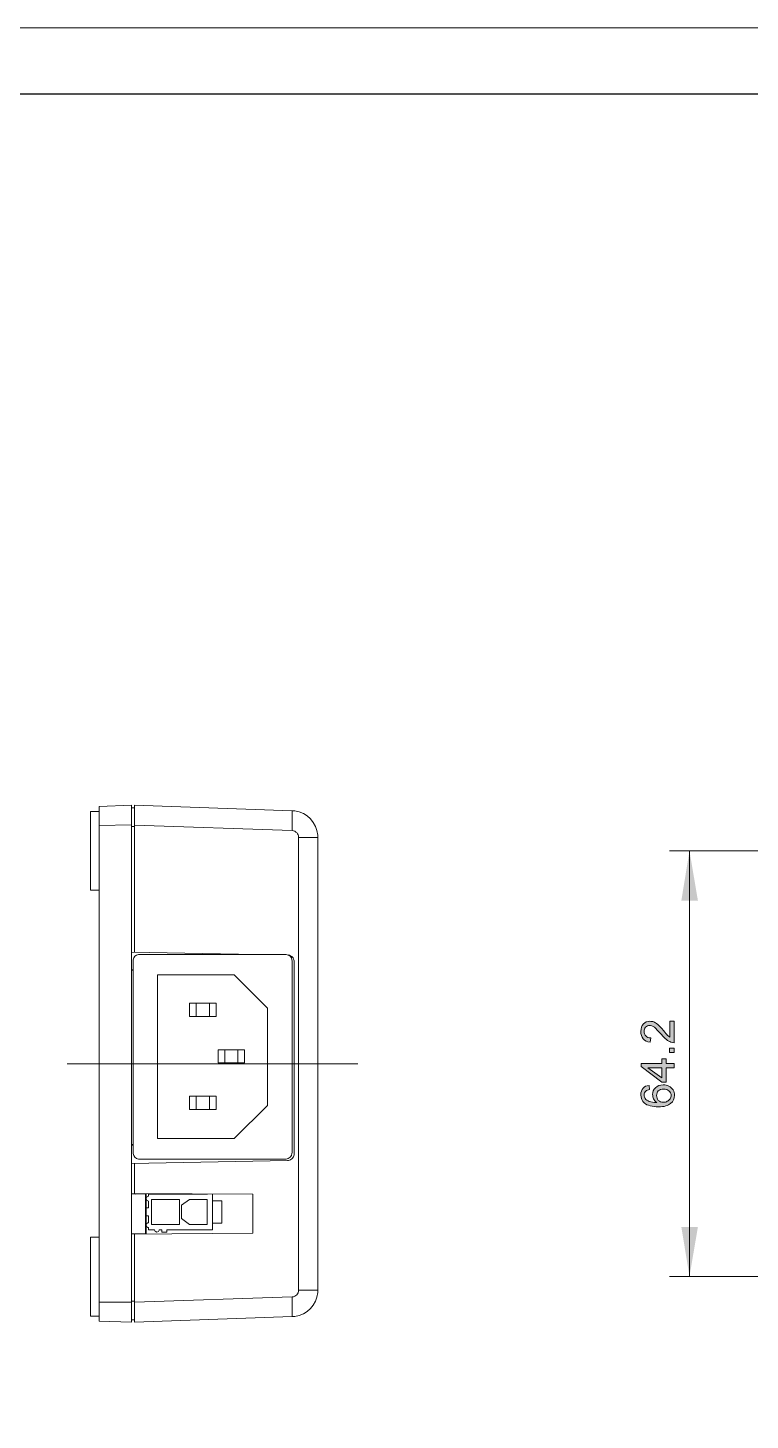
# Model space of a CAD drawing. Header units: millimetres. Extents: x 0 to 297, y 0 to 210.
# Drawn here: x 145.9 to 200.3, y 104.9 to 209.6 of the extents above; entities that cross this region are included whole.
import ezdxf

# ---------------------------------------------------------------- set-up
doc = ezdxf.new("R2010")
doc.units = ezdxf.units.MM

msp = doc.modelspace()

# ---------------------------------------------------------------- hatches: boundary and pattern name
h = msp.add_hatch(color=7)
h.dxf.hatch_style = 2
h.paths.add_polyline_path([(195.703402, 147.711053), (196.338402, 143.964553), (195.089604, 143.964553)])
h = msp.add_hatch(color=7)
edge = h.paths.add_edge_path(flags=0)
edge.add_spline(control_points=[(192.676886, 130.058053), (192.676886, 130.058053), (192.698088, 129.740553), (192.698088, 129.740553), (192.571088, 129.719351), (192.486386, 129.677053), (192.422886, 129.634649), (192.33829, 129.550053), (192.295886, 129.444149), (192.295886, 129.338351), (192.295886, 129.232553), (192.317088, 129.147851), (192.359386, 129.084351), (192.444088, 128.978553), (192.549886, 128.915053), (192.676886, 128.851553), (192.803886, 128.809149), (192.994386, 128.766851), (193.248386, 128.766851), (193.142588, 128.851553), (193.057886, 128.936149), (192.994386, 129.042053), (192.952088, 129.147851), (192.930886, 129.253649), (192.930886, 129.380649), (192.930886, 129.571149), (192.994386, 129.761649), (193.142588, 129.888649), (193.29079, 130.036851), (193.48129, 130.100351), (193.714088, 130.100351), (193.883386, 130.100351), (194.031588, 130.079149), (194.158588, 130.015649), (194.285588, 129.931053), (194.391386, 129.846351), (194.476088, 129.719351), (194.539588, 129.613553), (194.581886, 129.465351), (194.581886, 129.317149), (194.581886, 129.063149), (194.476088, 128.851553), (194.285588, 128.703351), (194.095088, 128.534053), (193.79879, 128.449351), (193.375386, 128.449351), (192.888588, 128.449351), (192.52879, 128.555149), (192.317088, 128.724553), (192.126588, 128.872649), (192.041886, 129.084351), (192.041886, 129.359553), (192.041886, 129.550053), (192.08429, 129.719351), (192.21129, 129.846351), (192.317088, 129.973351), (192.46529, 130.036851), (192.676886, 130.058053), (192.676886, 130.058053), (192.676886, 130.058053), (192.676886, 130.058053)], knot_values=[0, 0, 0, 0, 1, 1, 1, 2, 2, 2, 3, 3, 3, 4, 4, 4, 5, 5, 5, 6, 6, 6, 7, 7, 7, 8, 8, 8, 9, 9, 9, 10, 10, 10, 11, 11, 11, 12, 12, 12, 13, 13, 13, 14, 14, 14, 15, 15, 15, 16, 16, 16, 17, 17, 17, 18, 18, 18, 19, 19, 19, 20, 20, 20, 20], degree=3, periodic=1)
edge = h.paths.add_edge_path(flags=0)
edge.add_spline(control_points=[(193.73529, 128.788053), (193.841088, 128.788053), (193.946886, 128.809149), (194.031588, 128.872649), (194.11629, 128.915053), (194.200886, 128.978553), (194.24329, 129.042053), (194.285588, 129.126649), (194.327886, 129.211351), (194.327886, 129.317149), (194.327886, 129.444149), (194.264386, 129.571149), (194.158588, 129.655851), (194.073886, 129.740553), (193.92579, 129.782851), (193.756386, 129.782851), (193.587088, 129.782851), (193.460088, 129.740553), (193.35429, 129.655851), (193.269588, 129.571149), (193.22729, 129.444149), (193.22729, 129.296053), (193.22729, 129.169053), (193.269588, 129.042053), (193.35429, 128.936149), (193.460088, 128.851553), (193.587088, 128.788053), (193.73529, 128.788053), (193.73529, 128.788053), (193.73529, 128.788053), (193.73529, 128.788053)], knot_values=[0, 0, 0, 0, 1, 1, 1, 2, 2, 2, 3, 3, 3, 4, 4, 4, 5, 5, 5, 6, 6, 6, 7, 7, 7, 8, 8, 8, 9, 9, 9, 10, 10, 10, 10], degree=3, periodic=1)
edge = h.paths.add_edge_path(flags=0)
edge.add_spline(control_points=[(194.539588, 131.391553), (194.539588, 131.391553), (193.946886, 131.391553), (193.946886, 131.391553), (193.946886, 131.391553), (193.946886, 130.312053), (193.946886, 130.312053), (193.946886, 130.312053), (193.629386, 130.312053), (193.629386, 130.312053), (193.629386, 130.312053), (192.063088, 131.476149), (192.063088, 131.476149), (192.063088, 131.476149), (192.063088, 131.709053), (192.063088, 131.709053), (192.063088, 131.709053), (193.629386, 131.709053), (193.629386, 131.709053), (193.629386, 131.709053), (193.629386, 132.047649), (193.629386, 132.047649), (193.629386, 132.047649), (193.946886, 132.047649), (193.946886, 132.047649), (193.946886, 132.047649), (193.946886, 131.709053), (193.946886, 131.709053), (193.946886, 131.709053), (194.539588, 131.709053), (194.539588, 131.709053), (194.539588, 131.709053), (194.539588, 131.391553), (194.539588, 131.391553)], knot_values=[0, 0, 0, 0, 1, 1, 1, 2, 2, 2, 3, 3, 3, 4, 4, 4, 5, 5, 5, 6, 6, 6, 7, 7, 7, 8, 8, 8, 9, 9, 9, 10, 10, 10, 11, 11, 11, 11], degree=3, periodic=1)
edge = h.paths.add_edge_path(flags=0)
edge.add_spline(control_points=[(193.629386, 131.391553), (193.629386, 131.391553), (192.571088, 131.391553), (192.571088, 131.391553), (192.571088, 131.391553), (193.629386, 130.629553), (193.629386, 130.629553), (193.629386, 130.629553), (193.629386, 131.391553), (193.629386, 131.391553)], knot_values=[0, 0, 0, 0, 1, 1, 1, 2, 2, 2, 3, 3, 3, 3], degree=3, periodic=1)
edge = h.paths.add_edge_path(flags=0)
edge.add_spline(control_points=[(194.539588, 132.873149), (194.539588, 132.873149), (194.539588, 132.534553), (194.539588, 132.534553), (194.539588, 132.534553), (194.200886, 132.534553), (194.200886, 132.534553), (194.200886, 132.534553), (194.200886, 132.873149), (194.200886, 132.873149), (194.200886, 132.873149), (194.539588, 132.873149), (194.539588, 132.873149)], knot_values=[0, 0, 0, 0, 1, 1, 1, 2, 2, 2, 3, 3, 3, 4, 4, 4, 4], degree=3, periodic=1)
edge = h.paths.add_edge_path(flags=0)
edge.add_spline(control_points=[(194.539588, 132.534553), (194.539588, 132.534553), (194.539588, 132.873149), (194.539588, 132.873149), (194.539588, 132.873149), (194.539588, 132.534553), (194.539588, 132.534553)], knot_values=[0, 0, 0, 0, 1, 1, 1, 2, 2, 2, 2], degree=3, periodic=1)
edge = h.paths.add_edge_path(flags=0)
edge.add_spline(control_points=[(194.222088, 134.905149), (194.222088, 134.905149), (194.539588, 134.905149), (194.539588, 134.905149), (194.539588, 134.905149), (194.539588, 133.275351), (194.539588, 133.275351), (194.454886, 133.275351), (194.37029, 133.296553), (194.30679, 133.317649), (194.200886, 133.360053), (194.073886, 133.423553), (193.968088, 133.508149), (193.86229, 133.592851), (193.73529, 133.719851), (193.587088, 133.889149), (193.35429, 134.164351), (193.184886, 134.333649), (193.057886, 134.439553), (192.930886, 134.524149), (192.803886, 134.566553), (192.698088, 134.566553), (192.59229, 134.566553), (192.486386, 134.524149), (192.40179, 134.439553), (192.317088, 134.354851), (192.295886, 134.249053), (192.295886, 134.122053), (192.295886, 133.973851), (192.33829, 133.868053), (192.422886, 133.783351), (192.507588, 133.677553), (192.613386, 133.635149), (192.78279, 133.635149), (192.78279, 133.635149), (192.740386, 133.317649), (192.740386, 133.317649), (192.507588, 133.338851), (192.33829, 133.423553), (192.21129, 133.571649), (192.08429, 133.698649), (192.041886, 133.889149), (192.041886, 134.122053), (192.041886, 134.354851), (192.105386, 134.545351), (192.232386, 134.693553), (192.359386, 134.820553), (192.52879, 134.884053), (192.71929, 134.884053), (192.825088, 134.884053), (192.90979, 134.862851), (193.015588, 134.841649), (193.10029, 134.799351), (193.206088, 134.735851), (193.311886, 134.651149), (193.41779, 134.545351), (193.565886, 134.397149), (193.73529, 134.185553), (193.883386, 134.016149), (193.98929, 133.889149), (194.05279, 133.825649), (194.095088, 133.783351), (194.158588, 133.741053), (194.222088, 133.698649), (194.222088, 133.698649), (194.222088, 134.905149), (194.222088, 134.905149)], knot_values=[0, 0, 0, 0, 1, 1, 1, 2, 2, 2, 3, 3, 3, 4, 4, 4, 5, 5, 5, 6, 6, 6, 7, 7, 7, 8, 8, 8, 9, 9, 9, 10, 10, 10, 11, 11, 11, 12, 12, 12, 13, 13, 13, 14, 14, 14, 15, 15, 15, 16, 16, 16, 17, 17, 17, 18, 18, 18, 19, 19, 19, 20, 20, 20, 21, 21, 21, 22, 22, 22, 22], degree=3, periodic=1)
h = msp.add_hatch(color=7)
h.dxf.hatch_style = 2
h.paths.add_polyline_path([(195.703402, 115.685851), (196.338402, 119.411149), (195.089604, 119.411149)])

# ---------------------------------------------------------------- linework, layer by layer
at = {"color": 7, "lineweight": 15}
msp.add_lwpolyline([(296.689815, 209.644649), (0.335315, 209.644649), (0.335315, 0.094649)], dxfattribs=at)
at = {"color": 7, "lineweight": 30}
msp.add_lwpolyline([(291.71579, 204.649351), (5.33079, 204.649351)], dxfattribs=at)
at = {"color": 7, "lineweight": 13}
for points in [[(153.709088, 151.140053), (151.274886, 151.055351)], [(151.274886, 151.055351), (151.274886, 112.320351)], [(153.709088, 151.140053), (153.709088, 112.235649)], [(153.709088, 150.949553), (153.92079, 150.949553)], [(153.92079, 151.140053), (153.92079, 140.091053)], [(153.92079, 151.140053), (165.79529, 150.716649)], [(150.61879, 150.674351), (150.61879, 144.747649)], [(151.274886, 150.674351), (150.61879, 150.674351)], [(165.79529, 150.716649), (165.79529, 149.235053)], [(153.709088, 149.658351), (151.274886, 149.616053)], [(153.709088, 149.552553), (153.92079, 149.552553)], [(153.92079, 149.637149), (165.79529, 149.235053)], [(165.79529, 149.235053), (165.901088, 149.213851)], [(165.901088, 149.213851), (165.98579, 149.192649)], [(165.98579, 149.192649), (166.070386, 149.129149)], [(166.070386, 149.129149), (166.155088, 149.086851)], [(166.155088, 149.086851), (166.197386, 149.002149)], [(166.197386, 149.002149), (166.23979, 148.917553)], [(166.23979, 148.917553), (166.282088, 148.832851)], [(166.282088, 148.832851), (166.282088, 148.727053)], [(166.282088, 148.727053), (166.282088, 114.648649)], [(166.282088, 148.727053), (167.721386, 148.727053)], [(167.721386, 148.727053), (167.721386, 114.648649)], [(151.274886, 144.747649), (150.61879, 144.747649)], [(153.709088, 140.091053), (163.085886, 139.921649)], [(153.814886, 139.434851), (153.814886, 124.999149)], [(154.30179, 139.921649), (165.28729, 139.921649)], [(165.943386, 139.392553), (165.943386, 139.434851), (165.879886, 139.625351), (165.85879, 139.667649), (165.774088, 139.752351), (165.710588, 139.794649), (165.66829, 139.815851), (165.60479, 139.858149), (165.562386, 139.858149), (165.498886, 139.879351)], [(165.79529, 139.434851), (165.79529, 124.999149)], [(165.943386, 139.392553), (165.943386, 124.893351)], [(153.709088, 138.757553), (153.814886, 138.757553)], [(153.709088, 138.736351), (153.814886, 138.736351)], [(155.656386, 138.376553), (155.656386, 126.057553)], [(161.434886, 138.376553), (155.656386, 138.376553)], [(161.434886, 138.376553), (163.932588, 135.878851)], [(158.069386, 136.238649), (158.069386, 135.243851)], [(158.069386, 136.238649), (158.577386, 136.238649)], [(158.577386, 136.238649), (158.577386, 135.243851)], [(159.57229, 136.238649), (158.577386, 136.238649)], [(159.57229, 136.238649), (159.57229, 135.243851)], [(159.57229, 136.238649), (160.08029, 136.238649)], [(160.08029, 136.238649), (160.08029, 135.243851)], [(158.577386, 135.243851), (158.069386, 135.243851)], [(158.577386, 135.243851), (159.57229, 135.243851)], [(160.08029, 135.243851), (159.57229, 135.243851)], [(163.932588, 135.878851), (163.932588, 128.555149), (161.434886, 126.057553)], [(160.71529, 132.746149), (160.71529, 131.751351), (160.228386, 131.751351)], [(160.228386, 132.746149), (160.228386, 131.751351)], [(160.228386, 132.746149), (160.71529, 132.746149)], [(161.710088, 132.746149), (160.71529, 132.746149)], [(161.710088, 132.746149), (161.710088, 131.751351)], [(162.218088, 132.746149), (162.218088, 131.751351), (161.710088, 131.751351)], [(161.710088, 132.746149), (162.218088, 132.746149)], [(160.71529, 131.751351), (161.710088, 131.751351)], [(158.577386, 129.253649), (158.577386, 128.258851), (158.069386, 128.258851)], [(158.069386, 129.253649), (158.069386, 128.258851)], [(158.069386, 129.253649), (158.577386, 129.253649)], [(159.57229, 129.253649), (158.577386, 129.253649)], [(159.57229, 129.253649), (159.57229, 128.258851)], [(159.57229, 129.253649), (160.08029, 129.253649)], [(160.08029, 129.253649), (160.08029, 128.258851)], [(158.577386, 128.258851), (159.57229, 128.258851)], [(160.08029, 128.258851), (159.57229, 128.258851)], [(155.656386, 126.057553), (161.434886, 126.057553)], [(153.709088, 125.613053), (153.814886, 125.613053)], [(153.814886, 125.570649), (153.709088, 125.570649)], [(165.456588, 124.406553), (153.709088, 124.194851)], [(153.92079, 124.194851), (153.92079, 121.930053)], [(165.28729, 124.512351), (154.30179, 124.512351)], [(153.709088, 121.930053), (162.831886, 121.866553)], [(154.767386, 121.908851), (153.709088, 121.908851)], [(154.005386, 121.908851), (154.026588, 121.887649)], [(154.767386, 121.908851), (154.767386, 118.903149)], [(154.80979, 121.930053), (154.80979, 118.882053)], [(154.979088, 121.887649), (159.424088, 121.887649)], [(154.979088, 121.887649), (154.979088, 121.718351)], [(159.805088, 121.887649), (159.805088, 119.199553)], [(162.831886, 121.866553), (162.831886, 118.945553)], [(154.80979, 120.850553), (154.979088, 120.850553)], [(154.979088, 121.358553), (154.979088, 120.850553)], [(157.307386, 121.485553), (155.211886, 121.485553)], [(155.211886, 121.485553), (155.211886, 119.601649)], [(157.307386, 121.485553), (157.307386, 119.601649)], [(158.069386, 121.485553), (157.47679, 121.041053)], [(157.47679, 121.041053), (157.47679, 120.046149)], [(159.402886, 121.485553), (158.069386, 121.485553)], [(159.402886, 121.485553), (159.402886, 119.601649)], [(160.503588, 121.379649), (159.805088, 121.379649)], [(160.503588, 121.379649), (160.503588, 119.686351)], [(154.80979, 120.257851), (154.979088, 120.257851)], [(154.979088, 119.707553), (154.93679, 119.707553), (154.852088, 119.665149), (154.80979, 119.580553), (154.80979, 119.495851), (154.852088, 119.411149), (154.93679, 119.368851), (154.979088, 119.368851)], [(154.979088, 120.257851), (154.979088, 119.707553)], [(157.307386, 119.601649), (155.211886, 119.601649)], [(157.47679, 120.046149), (158.069386, 119.601649)], [(159.402886, 119.601649), (158.069386, 119.601649)], [(160.503588, 119.686351), (159.805088, 119.686351)], [(151.274886, 118.649149), (150.61879, 118.649149)], [(150.61879, 118.649149), (150.61879, 112.701351)], [(162.831886, 118.945553), (153.709088, 118.860851)], [(154.767386, 118.903149), (153.709088, 118.903149)], [(153.92079, 118.860851), (153.92079, 112.235649)], [(154.005386, 118.903149), (154.005386, 118.860851)], [(154.979088, 119.368851), (154.979088, 119.199553)], [(154.979088, 119.199553), (155.423588, 119.199553)], [(155.423588, 119.199553), (155.487088, 119.072553), (155.529386, 119.051351), (155.57179, 119.030149), (155.614088, 119.009053), (155.741088, 119.072553), (155.783386, 119.157149), (155.783386, 119.199553)], [(155.783386, 119.199553), (155.995088, 119.199553)], [(155.995088, 119.199553), (155.995088, 119.009053)], [(155.995088, 119.009053), (156.354886, 119.009053)], [(156.354886, 119.199553), (159.805088, 119.199553)], [(156.354886, 119.199553), (156.354886, 119.009053)], [(166.070386, 114.246553), (165.98579, 114.204149)], [(166.155088, 114.310053), (166.070386, 114.246553)], [(166.197386, 114.373553), (166.155088, 114.310053)], [(166.23979, 114.458149), (166.197386, 114.373553)], [(166.282088, 114.564053), (166.23979, 114.458149)], [(167.721386, 114.648649), (166.282088, 114.648649)], [(166.282088, 114.648649), (166.282088, 114.564053)], [(151.274886, 113.759649), (153.709088, 113.738553)], [(153.709088, 113.823149), (153.92079, 113.823149)], [(165.79529, 114.161851), (153.92079, 113.738553)], [(165.79529, 114.161851), (165.79529, 112.659053)], [(165.79529, 114.161851), (165.901088, 114.161851)], [(165.98579, 114.204149), (165.901088, 114.161851)], [(151.274886, 112.701351), (150.61879, 112.701351)], [(151.274886, 112.320351), (153.709088, 112.235649)], [(153.709088, 112.426149), (153.92079, 112.426149)], [(165.79529, 112.659053), (153.92079, 112.235649)]]:
    msp.add_lwpolyline(points, dxfattribs=at)
at = {"color": 7, "lineweight": 18}
for points in [[(208.107386, 147.711053), (194.200886, 147.711053)], [(195.70379, 147.711053), (195.70379, 115.685851)], [(148.861886, 131.687851), (170.74829, 131.687851)], [(208.107386, 115.685851), (194.200886, 115.685851)]]:
    msp.add_lwpolyline(points, dxfattribs=at)
at = {"color": 7, "lineweight": 5}
for points in [[(194.539588, 131.391553), (193.946886, 131.391553), (193.946886, 130.312053), (193.629386, 130.312053), (192.063088, 131.476149), (192.063088, 131.709053), (193.629386, 131.709053), (193.629386, 132.047649), (193.946886, 132.047649), (193.946886, 131.709053), (194.539588, 131.709053)], [(194.539588, 132.873149), (194.539588, 132.534553), (194.200886, 132.534553), (194.200886, 132.873149)], [(193.629386, 131.391553), (192.571088, 131.391553), (193.629386, 130.629553)]]:
    msp.add_lwpolyline(points, close=True, dxfattribs=at)
at = {"color": 7, "lineweight": 13}
for points in [[(167.721386, 148.727053), (167.721386, 148.727053), (167.721386, 148.896351), (167.721386, 148.896351), (167.645609, 149.820946), (166.909715, 150.608734), (165.98579, 150.716649), (165.98579, 150.716649), (165.79529, 150.716649), (165.79529, 150.716649)], [(154.30179, 139.921649), (154.30179, 139.921649), (154.23829, 139.921649), (154.23829, 139.921649), (154.007608, 139.865522), (153.871013, 139.729032), (153.814886, 139.498351), (153.814886, 139.498351), (153.814886, 139.434851), (153.814886, 139.434851)], [(165.79529, 139.434851), (165.79529, 139.434851), (165.774088, 139.498351), (165.774088, 139.498351), (165.769502, 139.720636), (165.558893, 139.880021), (165.35079, 139.921649), (165.35079, 139.921649), (165.28729, 139.921649), (165.28729, 139.921649)], [(153.814886, 124.999149), (153.814886, 124.999149), (153.814886, 124.935649), (153.814886, 124.935649), (153.871013, 124.704932), (154.007608, 124.568443), (154.23829, 124.512351), (154.23829, 124.512351), (154.30179, 124.512351), (154.30179, 124.512351)], [(165.28729, 124.512351), (165.28729, 124.512351), (165.35079, 124.512351), (165.35079, 124.512351), (165.558893, 124.553944), (165.769502, 124.713434), (165.774088, 124.935649), (165.774088, 124.935649), (165.79529, 124.999149), (165.79529, 124.999149)], [(165.456588, 124.406553), (165.456588, 124.406553), (165.520088, 124.406553), (165.520088, 124.406553), (165.720113, 124.436151), (165.904298, 124.618855), (165.943386, 124.829851), (165.943386, 124.829851), (165.943386, 124.893351), (165.943386, 124.893351)], [(154.979088, 121.718351), (154.979088, 121.718351), (154.93679, 121.697149), (154.93679, 121.697149), (154.764317, 121.702441), (154.764599, 121.374745), (154.93679, 121.379649), (154.93679, 121.379649), (154.979088, 121.358553), (154.979088, 121.358553)], [(165.79529, 112.659053), (165.79529, 112.659053), (165.98579, 112.659053), (165.98579, 112.659053), (166.917511, 112.817027), (167.635414, 113.52544), (167.721386, 114.479351), (167.721386, 114.479351), (167.721386, 114.648649), (167.721386, 114.648649)]]:
    msp.add_open_spline(points, degree=3, knots=[0, 0, 0, 0, 1, 1, 1, 2, 2, 2, 3, 3, 3, 3], dxfattribs=at)
at = {"color": 7, "lineweight": 5}
for points, knots in [([(194.222088, 134.905149), (194.222088, 134.905149), (194.539588, 134.905149), (194.539588, 134.905149), (194.539588, 134.905149), (194.539588, 133.275351), (194.539588, 133.275351), (194.454886, 133.275351), (194.37029, 133.296553), (194.30679, 133.317649), (194.200886, 133.360053), (194.073886, 133.423553), (193.968088, 133.508149), (193.86229, 133.592851), (193.73529, 133.719851), (193.587088, 133.889149), (193.35429, 134.164351), (193.184886, 134.333649), (193.057886, 134.439553), (192.930886, 134.524149), (192.803886, 134.566553), (192.698088, 134.566553), (192.59229, 134.566553), (192.486386, 134.524149), (192.40179, 134.439553), (192.317088, 134.354851), (192.295886, 134.249053), (192.295886, 134.122053), (192.295886, 133.973851), (192.33829, 133.868053), (192.422886, 133.783351), (192.507588, 133.677553), (192.613386, 133.635149), (192.78279, 133.635149), (192.78279, 133.635149), (192.740386, 133.317649), (192.740386, 133.317649), (192.507588, 133.338851), (192.33829, 133.423553), (192.21129, 133.571649), (192.08429, 133.698649), (192.041886, 133.889149), (192.041886, 134.122053), (192.041886, 134.354851), (192.105386, 134.545351), (192.232386, 134.693553), (192.359386, 134.820553), (192.52879, 134.884053), (192.71929, 134.884053), (192.825088, 134.884053), (192.90979, 134.862851), (193.015588, 134.841649), (193.10029, 134.799351), (193.206088, 134.735851), (193.311886, 134.651149), (193.41779, 134.545351), (193.565886, 134.397149), (193.73529, 134.185553), (193.883386, 134.016149), (193.98929, 133.889149), (194.05279, 133.825649), (194.095088, 133.783351), (194.158588, 133.741053), (194.222088, 133.698649), (194.222088, 133.698649), (194.222088, 134.905149), (194.222088, 134.905149)], [0, 0, 0, 0, 1, 1, 1, 2, 2, 2, 3, 3, 3, 4, 4, 4, 5, 5, 5, 6, 6, 6, 7, 7, 7, 8, 8, 8, 9, 9, 9, 10, 10, 10, 11, 11, 11, 12, 12, 12, 13, 13, 13, 14, 14, 14, 15, 15, 15, 16, 16, 16, 17, 17, 17, 18, 18, 18, 19, 19, 19, 20, 20, 20, 21, 21, 21, 22, 22, 22, 22]), ([(192.676886, 130.058053), (192.676886, 130.058053), (192.698088, 129.740553), (192.698088, 129.740553), (192.571088, 129.719351), (192.486386, 129.677053), (192.422886, 129.634649), (192.33829, 129.550053), (192.295886, 129.444149), (192.295886, 129.338351), (192.295886, 129.232553), (192.317088, 129.147851), (192.359386, 129.084351), (192.444088, 128.978553), (192.549886, 128.915053), (192.676886, 128.851553), (192.803886, 128.809149), (192.994386, 128.766851), (193.248386, 128.766851), (193.142588, 128.851553), (193.057886, 128.936149), (192.994386, 129.042053), (192.952088, 129.147851), (192.930886, 129.253649), (192.930886, 129.380649), (192.930886, 129.571149), (192.994386, 129.761649), (193.142588, 129.888649), (193.29079, 130.036851), (193.48129, 130.100351), (193.714088, 130.100351), (193.883386, 130.100351), (194.031588, 130.079149), (194.158588, 130.015649), (194.285588, 129.931053), (194.391386, 129.846351), (194.476088, 129.719351), (194.539588, 129.613553), (194.581886, 129.465351), (194.581886, 129.317149), (194.581886, 129.063149), (194.476088, 128.851553), (194.285588, 128.703351), (194.095088, 128.534053), (193.79879, 128.449351), (193.375386, 128.449351), (192.888588, 128.449351), (192.52879, 128.555149), (192.317088, 128.724553), (192.126588, 128.872649), (192.041886, 129.084351), (192.041886, 129.359553), (192.041886, 129.550053), (192.08429, 129.719351), (192.21129, 129.846351), (192.317088, 129.973351), (192.46529, 130.036851), (192.676886, 130.058053), (192.676886, 130.058053), (192.676886, 130.058053), (192.676886, 130.058053)], [0, 0, 0, 0, 1, 1, 1, 2, 2, 2, 3, 3, 3, 4, 4, 4, 5, 5, 5, 6, 6, 6, 7, 7, 7, 8, 8, 8, 9, 9, 9, 10, 10, 10, 11, 11, 11, 12, 12, 12, 13, 13, 13, 14, 14, 14, 15, 15, 15, 16, 16, 16, 17, 17, 17, 18, 18, 18, 19, 19, 19, 20, 20, 20, 20]), ([(193.73529, 128.788053), (193.841088, 128.788053), (193.946886, 128.809149), (194.031588, 128.872649), (194.11629, 128.915053), (194.200886, 128.978553), (194.24329, 129.042053), (194.285588, 129.126649), (194.327886, 129.211351), (194.327886, 129.317149), (194.327886, 129.444149), (194.264386, 129.571149), (194.158588, 129.655851), (194.073886, 129.740553), (193.92579, 129.782851), (193.756386, 129.782851), (193.587088, 129.782851), (193.460088, 129.740553), (193.35429, 129.655851), (193.269588, 129.571149), (193.22729, 129.444149), (193.22729, 129.296053), (193.22729, 129.169053), (193.269588, 129.042053), (193.35429, 128.936149), (193.460088, 128.851553), (193.587088, 128.788053), (193.73529, 128.788053), (193.73529, 128.788053), (193.73529, 128.788053), (193.73529, 128.788053)], [0, 0, 0, 0, 1, 1, 1, 2, 2, 2, 3, 3, 3, 4, 4, 4, 5, 5, 5, 6, 6, 6, 7, 7, 7, 8, 8, 8, 9, 9, 9, 10, 10, 10, 10])]:
    msp.add_open_spline(points, degree=3, knots=knots, dxfattribs=at)

doc.saveas('drawing.dxf')
